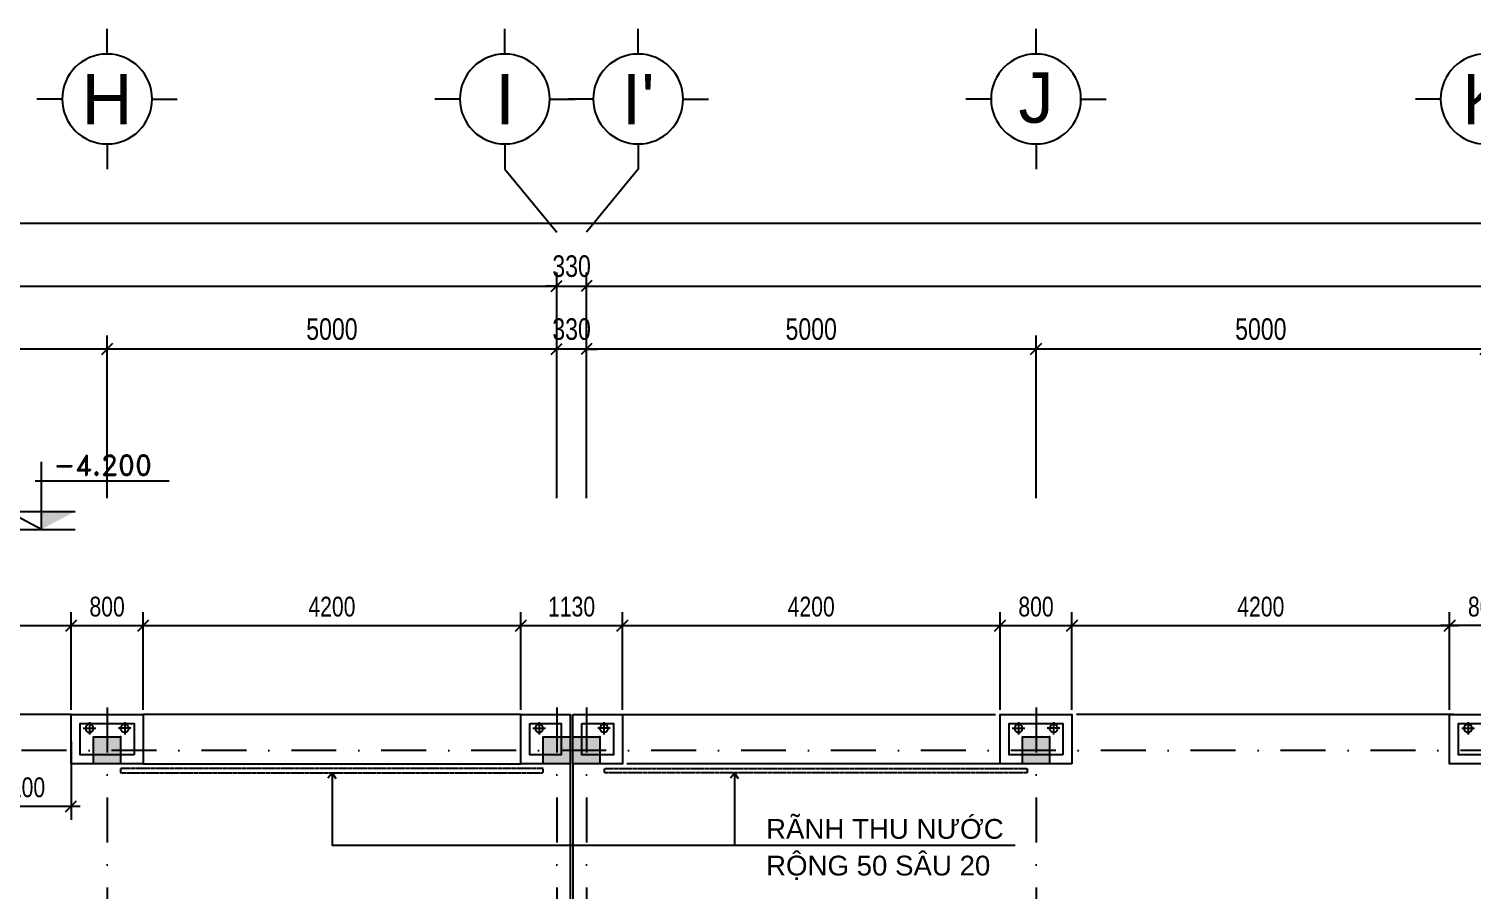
# Model space of a CAD drawing. Header units: millimetres. Extents: x -9574 to 115615, y -25569 to 161230.
# Drawn here: x 34460 to 50510, y 21946 to 31523 of the extents above; entities that cross this region are included whole.
import ezdxf
from ezdxf.enums import TextEntityAlignment as Align

# ---------------------------------------------------------------- set-up
doc = ezdxf.new("R2010")
doc.units = ezdxf.units.MM
doc.linetypes.add('luoi  H3$0$DASHDOT2', pattern=[0.5, 0.25, -0.125, 0, -0.125])
doc.linetypes.add('TT T1$0$HIDDEN2', pattern=[0.1875, 0.125, -0.0625])
for name, color, linetype in [('cot TT T1$0$COT1', 7, 'Continuous'), ('CUA3', 3, 'Continuous'), ('dimTT T1$0$KICHTHUOC', 2, 'Continuous'), ('GAIN TT 1$0$TUONG6', 6, 'Continuous'), ('luoi  H3$0$DIM100', 9, 'Continuous'), ('luoi  H3$0$GHICHU', 40, 'Continuous'), ('luoi  H3$0$KH TRUC100', 7, 'Continuous'), ('luoi  H3$0$luoi  khe', 5, 'Continuous'), ('luoi  H3$0$truc 3', 8, 'Continuous'), ('text T1$0$3', 4, 'Continuous'), ('text T1$0$DBAO', 7, 'Continuous'), ('text T1$0$textH3', 4, 'Continuous'), ('TT T1$0$03', 4, 'Continuous'), ('TT T1$0$HATCH', 8, 'Continuous')]:
    doc.layers.add(name, color=color, linetype=linetype)
doc.styles.add('dimTT T1$1$VSIMPLEX.SHX', font='VSIMPLEX.SHX', dxfattribs={"width": 0.8})
doc.styles.add('luoi  H3$0$VHELVEN', font='vhelven_0.ttf')
doc.styles.add('luoi  H3$0$VSIMPLEX.SHX', font='VSIMPLEX.SHX', dxfattribs={"width": 0.8})
doc.styles.add('text T1$0$ROMAND', font='romand', dxfattribs={"height": 7000})
doc.styles.add('text T1$0$VNI-HELVE', font='vhelven_0.ttf')
doc.dimstyles.new('dimTT T1$1$1-100', dxfattribs={"dimscale": 0, "dimtxt": 220, "dimasz": 120, "dimexe": 150, "dimexo": 300, "dimgap": 100, "dimtad": 1, "dimdec": 0, "dimzin": 0, "dimdsep": 46, "dimtxsty": 'dimTT T1$1$VSIMPLEX.SHX', "dimblk1": 'dimTT T1$1$_OBLIQUE', "dimblk2": 'dimTT T1$1$_OBLIQUE', "dimsah": 1, "dimcen": 0, "dimdle": 100, "dimclrd": 2, "dimclre": 2, "dimclrt": 4, "dimadec": 0, "dimazin": 0, "dimtfac": 1, "dimtdec": 0, "dimtix": 1, "dimtmove": 2, "dimatfit": 3, "dimfxl": 0, "dimtolj": 1, "dimtzin": 0, "dimlwd": -1, "dimlwe": -1, "dimarcsym": 0})
doc.dimstyles.new('luoi  H3$0$100', dxfattribs={"dimscale": 0, "dimtxt": 240, "dimasz": 120, "dimexe": 150, "dimexo": 300, "dimgap": 100, "dimtad": 1, "dimdec": 0, "dimzin": 0, "dimdsep": 46, "dimtxsty": 'luoi  H3$0$VSIMPLEX.SHX', "dimblk1": 'luoi  H3$0$_OBLIQUE', "dimblk2": 'luoi  H3$0$_OBLIQUE', "dimsah": 1, "dimcen": 0, "dimdle": 100, "dimclrd": 2, "dimclre": 2, "dimclrt": 4, "dimadec": 0, "dimazin": 0, "dimtfac": 1, "dimtdec": 0, "dimtix": 1, "dimtmove": 2, "dimatfit": 3, "dimfxl": 0, "dimtolj": 1, "dimtzin": 0, "dimlwd": -1, "dimlwe": -1, "dimarcsym": 0})

# ---------------------------------------------------------------- blocks, each defined once
blk = doc.blocks.new('luoi  H3$0$_OBLIQUE')
at = {"color": 0, "linetype": 'ByBlock'}
blk.add_line((-0.5, -0.5), (0.5, 0.5), dxfattribs=at)
blk = doc.blocks.new('*D83')
at = {"layer": 'DEFPOINTS', "color": 0, "ltscale": 2}
for p in [(45660, 27963), (45660, 26004), (50660, 26004)]:
    blk.add_point(p, dxfattribs=at)
at = {"layer": 'luoi  H3$0$DIM100', "color": 2, "ltscale": 2}
for p, q in [((45660, 26304), (45660, 28113)), ((50660, 26304), (50660, 28113)), ((50760, 27963), (45560, 27963))]:
    blk.add_line(p, q, dxfattribs=at)
at = {"layer": 'luoi  H3$0$DIM100', "color": 2, "ltscale": 2, "xscale": 120, "yscale": 120, "zscale": 120, "rotation": 180}
blk.add_blockref('luoi  H3$0$_OBLIQUE', (45660, 27963), dxfattribs=at)
at = {"layer": 'luoi  H3$0$DIM100', "color": 2, "ltscale": 2, "xscale": 120, "yscale": 120, "zscale": 120}
blk.add_blockref('luoi  H3$0$_OBLIQUE', (50660, 27963), dxfattribs=at)
at = {"layer": 'luoi  H3$0$DIM100', "color": 4, "ltscale": 2, "insert": (48160, 28183), "char_height": 240, "attachment_point": 5, "style": 'luoi  H3$0$VSIMPLEX.SHX'}
blk.add_mtext('\\A1;5000', dxfattribs=at)
blk = doc.blocks.new('*D84')
at = {"layer": 'DEFPOINTS', "color": 0, "ltscale": 2}
for p in [(40660, 27963), (40660, 26004), (45660, 26004)]:
    blk.add_point(p, dxfattribs=at)
at = {"layer": 'luoi  H3$0$DIM100', "color": 2, "ltscale": 2}
for p, q in [((40660, 26304), (40660, 28113)), ((45660, 26304), (45660, 28113)), ((45760, 27963), (40560, 27963))]:
    blk.add_line(p, q, dxfattribs=at)
at = {"layer": 'luoi  H3$0$DIM100', "color": 2, "ltscale": 2, "xscale": 120, "yscale": 120, "zscale": 120, "rotation": 180}
blk.add_blockref('luoi  H3$0$_OBLIQUE', (40660, 27963), dxfattribs=at)
at = {"layer": 'luoi  H3$0$DIM100', "color": 2, "ltscale": 2, "xscale": 120, "yscale": 120, "zscale": 120}
blk.add_blockref('luoi  H3$0$_OBLIQUE', (45660, 27963), dxfattribs=at)
at = {"layer": 'luoi  H3$0$DIM100', "color": 4, "ltscale": 2, "insert": (43160, 28183), "char_height": 240, "attachment_point": 5, "style": 'luoi  H3$0$VSIMPLEX.SHX'}
blk.add_mtext('\\A1;5000', dxfattribs=at)
blk = doc.blocks.new('*D85')
at = {"layer": 'DEFPOINTS', "color": 0, "ltscale": 2}
for p in [(40330, 27963), (40330, 26004), (40660, 26004)]:
    blk.add_point(p, dxfattribs=at)
at = {"layer": 'luoi  H3$0$DIM100', "color": 2, "ltscale": 2}
for p, q in [((40330, 26304), (40330, 28113)), ((40660, 26304), (40660, 28113)), ((40330, 27963), (40210, 27963)), ((40660, 27963), (40330, 27963)), ((40660, 27963), (40780, 27963))]:
    blk.add_line(p, q, dxfattribs=at)
at = {"layer": 'luoi  H3$0$DIM100', "color": 2, "ltscale": 2, "xscale": 120, "yscale": 120, "zscale": 120}
blk.add_blockref('luoi  H3$0$_OBLIQUE', (40330, 27963), dxfattribs=at)
at = {"layer": 'luoi  H3$0$DIM100', "color": 2, "ltscale": 2, "xscale": 120, "yscale": 120, "zscale": 120, "rotation": 180}
blk.add_blockref('luoi  H3$0$_OBLIQUE', (40660, 27963), dxfattribs=at)
at = {"layer": 'luoi  H3$0$DIM100', "color": 4, "ltscale": 2, "insert": (40495, 28183), "char_height": 240, "attachment_point": 5, "style": 'luoi  H3$0$VSIMPLEX.SHX'}
blk.add_mtext('\\A1;330', dxfattribs=at)
blk = doc.blocks.new('*D86')
at = {"layer": 'DEFPOINTS', "color": 0, "ltscale": 2}
for p in [(35330, 27963), (35330, 26004), (40330, 26004)]:
    blk.add_point(p, dxfattribs=at)
at = {"layer": 'luoi  H3$0$DIM100', "color": 2, "ltscale": 2}
for p, q in [((35330, 26304), (35330, 28113)), ((40330, 26304), (40330, 28113)), ((40430, 27963), (35230, 27963))]:
    blk.add_line(p, q, dxfattribs=at)
at = {"layer": 'luoi  H3$0$DIM100', "color": 2, "ltscale": 2, "xscale": 120, "yscale": 120, "zscale": 120, "rotation": 180}
blk.add_blockref('luoi  H3$0$_OBLIQUE', (35330, 27963), dxfattribs=at)
at = {"layer": 'luoi  H3$0$DIM100', "color": 2, "ltscale": 2, "xscale": 120, "yscale": 120, "zscale": 120}
blk.add_blockref('luoi  H3$0$_OBLIQUE', (40330, 27963), dxfattribs=at)
at = {"layer": 'luoi  H3$0$DIM100', "color": 4, "ltscale": 2, "insert": (37830, 28183), "char_height": 240, "attachment_point": 5, "style": 'luoi  H3$0$VSIMPLEX.SHX'}
blk.add_mtext('\\A1;5000', dxfattribs=at)
blk = doc.blocks.new('*D99')
at = {"layer": 'DEFPOINTS', "color": 0, "ltscale": 2}
for p in [(30330, 27963), (30330, 26004), (35330, 26004)]:
    blk.add_point(p, dxfattribs=at)
at = {"layer": 'luoi  H3$0$DIM100', "color": 2, "ltscale": 2}
for p, q in [((30330, 26304), (30330, 28113)), ((35330, 26304), (35330, 28113)), ((35430, 27963), (30230, 27963))]:
    blk.add_line(p, q, dxfattribs=at)
at = {"layer": 'luoi  H3$0$DIM100', "color": 2, "ltscale": 2, "xscale": 120, "yscale": 120, "zscale": 120, "rotation": 180}
blk.add_blockref('luoi  H3$0$_OBLIQUE', (30330, 27963), dxfattribs=at)
at = {"layer": 'luoi  H3$0$DIM100', "color": 2, "ltscale": 2, "xscale": 120, "yscale": 120, "zscale": 120}
blk.add_blockref('luoi  H3$0$_OBLIQUE', (35330, 27963), dxfattribs=at)
at = {"layer": 'luoi  H3$0$DIM100', "color": 4, "ltscale": 2, "insert": (32830, 28183), "char_height": 240, "attachment_point": 5, "style": 'luoi  H3$0$VSIMPLEX.SHX'}
blk.add_mtext('\\A1;5000', dxfattribs=at)
blk = doc.blocks.new('*D108')
at = {"layer": 'DEFPOINTS', "color": 0, "ltscale": 2}
for p in [(40330, 28663), (25000, 26004), (40330, 26004)]:
    blk.add_point(p, dxfattribs=at)
at = {"layer": 'luoi  H3$0$DIM100', "color": 2, "ltscale": 2}
for p, q in [((25000, 26304), (25000, 28813)), ((40330, 26304), (40330, 28813)), ((24900, 28663), (40430, 28663))]:
    blk.add_line(p, q, dxfattribs=at)
at = {"layer": 'luoi  H3$0$DIM100', "color": 2, "ltscale": 2, "xscale": 120, "yscale": 120, "zscale": 120, "rotation": 180}
blk.add_blockref('luoi  H3$0$_OBLIQUE', (25000, 28663), dxfattribs=at)
at = {"layer": 'luoi  H3$0$DIM100', "color": 2, "ltscale": 2, "xscale": 120, "yscale": 120, "zscale": 120}
blk.add_blockref('luoi  H3$0$_OBLIQUE', (40330, 28663), dxfattribs=at)
at = {"layer": 'luoi  H3$0$DIM100', "color": 4, "ltscale": 2, "insert": (32665, 28883), "char_height": 240, "attachment_point": 5, "style": 'luoi  H3$0$VSIMPLEX.SHX'}
blk.add_mtext('\\A1;15330', dxfattribs=at)
blk = doc.blocks.new('*D109')
at = {"layer": 'DEFPOINTS', "color": 0, "ltscale": 2}
for p in [(40660, 28663), (40330, 26004), (40660, 26004)]:
    blk.add_point(p, dxfattribs=at)
at = {"layer": 'luoi  H3$0$DIM100', "color": 2, "ltscale": 2}
for p, q in [((40330, 26304), (40330, 28813)), ((40660, 26304), (40660, 28813)), ((40330, 28663), (40210, 28663)), ((40330, 28663), (40660, 28663)), ((40660, 28663), (40780, 28663))]:
    blk.add_line(p, q, dxfattribs=at)
at = {"layer": 'luoi  H3$0$DIM100', "color": 2, "ltscale": 2, "xscale": 120, "yscale": 120, "zscale": 120}
blk.add_blockref('luoi  H3$0$_OBLIQUE', (40330, 28663), dxfattribs=at)
at = {"layer": 'luoi  H3$0$DIM100', "color": 2, "ltscale": 2, "xscale": 120, "yscale": 120, "zscale": 120, "rotation": 180}
blk.add_blockref('luoi  H3$0$_OBLIQUE', (40660, 28663), dxfattribs=at)
at = {"layer": 'luoi  H3$0$DIM100', "color": 4, "ltscale": 2, "insert": (40495, 28883), "char_height": 240, "attachment_point": 5, "style": 'luoi  H3$0$VSIMPLEX.SHX'}
blk.add_mtext('\\A1;330', dxfattribs=at)
blk = doc.blocks.new('*D110')
at = {"layer": 'DEFPOINTS', "color": 0, "ltscale": 2}
for p in [(65660, 28663), (40660, 26004), (65660, 26004)]:
    blk.add_point(p, dxfattribs=at)
at = {"layer": 'luoi  H3$0$DIM100', "color": 2, "ltscale": 2}
for p, q in [((40660, 26304), (40660, 28813)), ((65660, 26304), (65660, 28813)), ((40560, 28663), (65760, 28663))]:
    blk.add_line(p, q, dxfattribs=at)
at = {"layer": 'luoi  H3$0$DIM100', "color": 2, "ltscale": 2, "xscale": 120, "yscale": 120, "zscale": 120, "rotation": 180}
blk.add_blockref('luoi  H3$0$_OBLIQUE', (40660, 28663), dxfattribs=at)
at = {"layer": 'luoi  H3$0$DIM100', "color": 2, "ltscale": 2, "xscale": 120, "yscale": 120, "zscale": 120}
blk.add_blockref('luoi  H3$0$_OBLIQUE', (65660, 28663), dxfattribs=at)
at = {"layer": 'luoi  H3$0$DIM100', "color": 4, "ltscale": 2, "insert": (53160, 28883), "char_height": 240, "attachment_point": 5, "style": 'luoi  H3$0$VSIMPLEX.SHX'}
blk.add_mtext('\\A1;25000', dxfattribs=at)
blk = doc.blocks.new('*D112')
at = {"layer": 'DEFPOINTS', "color": 0, "ltscale": 2}
for p in [(65660, 29363), (0, 26004), (65660, 26004)]:
    blk.add_point(p, dxfattribs=at)
at = {"layer": 'luoi  H3$0$DIM100', "color": 2, "ltscale": 2}
for p, q in [((0, 26304), (0, 29513)), ((65660, 26304), (65660, 29513)), ((-100, 29363), (65760, 29363))]:
    blk.add_line(p, q, dxfattribs=at)
at = {"layer": 'luoi  H3$0$DIM100', "color": 2, "ltscale": 2, "xscale": 120, "yscale": 120, "zscale": 120, "rotation": 180}
blk.add_blockref('luoi  H3$0$_OBLIQUE', (0, 29363), dxfattribs=at)
at = {"layer": 'luoi  H3$0$DIM100', "color": 2, "ltscale": 2, "xscale": 120, "yscale": 120, "zscale": 120}
blk.add_blockref('luoi  H3$0$_OBLIQUE', (65660, 29363), dxfattribs=at)
at = {"layer": 'luoi  H3$0$DIM100', "color": 4, "ltscale": 2, "insert": (32830, 29583), "char_height": 240, "attachment_point": 5, "style": 'luoi  H3$0$VSIMPLEX.SHX'}
blk.add_mtext('\\A1;65660', dxfattribs=at)
blk = doc.blocks.new('luoi  H3$0$TRUCCOT')
for p, q in [((0, -140), (0, 0)), ((-250, -390), (-390, -390)), ((250, -390), (390, -390)), ((0, -640), (0, -780))]:
    blk.add_line(p, q)
blk.add_circle((0, -390), 250)
at = {"layer": 'luoi  H3$0$GHICHU', "style": 'luoi  H3$0$VHELVEN'}
blk.add_attdef('TRUC', text='', height=280, dxfattribs=at).set_placement((0, -390), align=Align.MIDDLE_CENTER)
blk = doc.blocks.new('TT T1$0$ONG 90')
at = {"layer": 'TT T1$0$03', "ltscale": 2}
blk.add_circle((216316, 240869), 45, dxfattribs=at)
at = {"layer": 'TT T1$0$HATCH', "ltscale": 2}
for points in [[(216316, 240939), (216316, 240799)], [(216386, 240869), (216246, 240869)]]:
    blk.add_lwpolyline(points, dxfattribs=at)
blk = doc.blocks.new('TT T1')
at = {"linetype": 'TT T1$0$HIDDEN2', "ltscale": 0.5}
for points in [[(35480, 23249.4), (40180, 23249.4), (40180, 23299.4), (35480, 23299.4)], [(45560, 23250), (40860, 23250), (40860, 23300), (45560, 23300)]]:
    blk.add_lwpolyline(points, close=True, dxfattribs=at)
at = {"layer": 'TT T1$0$03', "ltscale": 2}
for points in [[(34930, 23900), (30730, 23900)], [(39930, 23900), (35730, 23900)], [(41010, 23900), (45210, 23900)], [(50310, 23900), (46110, 23900)], [(35730, 23349.4), (39930, 23349.4)], [(45310, 23350), (41110, 23350)]]:
    blk.add_lwpolyline(points, dxfattribs=at)
at = {"layer": 'TT T1$0$03', "xscale": -1}
for p in [(251450.7, -217123.8), (256450.7, -217123.8), (261780.7, -217123.8), (266780.7, -217123.8)]:
    blk.add_blockref('TT T1$0$ONG 90', p, dxfattribs=at)
at = {"layer": 'TT T1$0$03'}
for p in [(-180790.7, -217123.8), (-175460.7, -217123.8), (-170460.7, -217123.8)]:
    blk.add_blockref('TT T1$0$ONG 90', p, dxfattribs=at)
blk = doc.blocks.new('text T1$0$CTT')
for p, q in [((0, 0), (0, 750)), ((-71, 541), (1420, 541)), ((-375, 200), (375, 200)), ((0, 0), (-375, 200)), ((-375, 0), (375, 0))]:
    blk.add_line(p, q)
blk.add_solid([(0, 0), (0, 200), (375, 200)])
at = {"layer": 'text T1$0$3', "style": 'text T1$0$ROMAND', "flags": 4}
blk.add_attdef('%%P0.000', (135, 604), '', height=220, dxfattribs=at)
blk = doc.blocks.new('text T1')
blk.add_line((42306, 23249), (42306, 22446))
for points in [[(37786, 23195), (37831, 23250), (37872, 23189)], [(37831, 23250), (37831, 22446), (45430, 22446)], [(42261, 23195), (42306, 23250), (42347, 23189)]]:
    blk.add_lwpolyline(points)
at = {"layer": 'text T1$0$DBAO', "ltscale": 2}
blk.add_blockref('text T1$0$CTT', (34600, 25957), dxfattribs=at).add_auto_attribs({'%%P0.000': '-4.200'})
at = {"layer": 'text T1$0$textH3', "style": 'text T1$0$VNI-HELVE'}
for s, p in [('RAÕNH THU NÖÔÙC', (42658, 22517)), ('RAÕNH THU NÖÔÙC', (42658, 22517)), ('ROÄNG 50 SAÂU 20', (42658, 22109))]:
    blk.add_text(s, height=220, dxfattribs=at).set_placement(p)
blk = doc.blocks.new('GAIN TT 1')
at = {"layer": 'GAIN TT 1$0$TUONG6'}
for points in [[(35730, 23350), (34930, 23350), (34930, 23900), (35730, 23900)], [(35630, 23450), (35030, 23450), (35030, 23800), (35630, 23800)], [(39930, 23899.4), (40480, 23899.4), (40480, 23349.4), (39930, 23349.4)], [(40030, 23799.4), (40380, 23799.4), (40380, 23449.4), (40030, 23449.4)], [(40510, 23899.4), (41060, 23899.4), (41060, 23349.4), (40510, 23349.4)], [(40610, 23799.4), (40960, 23799.4), (40960, 23449.4), (40610, 23449.4)], [(46060, 23350), (45260, 23350), (45260, 23900), (46060, 23900)], [(45960, 23450), (45360, 23450), (45360, 23800), (45960, 23800)], [(51060, 23350), (50260, 23350), (50260, 23900), (51060, 23900)], [(50960, 23450), (50360, 23450), (50360, 23800), (50960, 23800)]]:
    blk.add_lwpolyline(points, close=True, dxfattribs=at)
blk = doc.blocks.new('cot TT T1')
at = {"layer": 'cot TT T1$0$COT1'}
for points in [[(35480, 23350), (35180, 23350), (35180, 23650), (35480, 23650)], [(35480, 23350), (35180, 23350), (35180, 23650), (35480, 23650)], [(40480, 23350), (40180, 23350), (40180, 23650), (40480, 23650)], [(40810, 23350), (40510, 23350), (40510, 23650), (40810, 23650)], [(45810, 23350), (45510, 23350), (45510, 23650), (45810, 23650)]]:
    blk.add_hatch(color=256, dxfattribs=at).paths.add_polyline_path(points)
for points in [[(35480, 23350), (35180, 23350), (35180, 23650), (35480, 23650)], [(35480, 23350), (35180, 23350), (35180, 23650), (35480, 23650)], [(35480, 23350), (35180, 23350), (35180, 23650), (35480, 23650)], [(35480, 23350), (35180, 23350), (35180, 23650), (35480, 23650)], [(40480, 23350), (40180, 23350), (40180, 23650), (40480, 23650)], [(40480, 23350), (40180, 23350), (40180, 23650), (40480, 23650)], [(40810, 23350), (40510, 23350), (40510, 23650), (40810, 23650)], [(40810, 23350), (40510, 23350), (40510, 23650), (40810, 23650)], [(45810, 23350), (45510, 23350), (45510, 23650), (45810, 23650)], [(45810, 23350), (45510, 23350), (45510, 23650), (45810, 23650)]]:
    blk.add_lwpolyline(points, close=True, dxfattribs=at)
for p in [(35480, 23650), (35480, 23650), (40480, 23650), (40810, 23650), (45810, 23650)]:
    blk.add_point(p, dxfattribs=at)
blk = doc.blocks.new('dimTT T1$1$_OBLIQUE')
at = {"color": 0, "linetype": 'ByBlock'}
blk.add_line((-0.5, -0.5), (0.5, 0.5), dxfattribs=at)
blk = doc.blocks.new('*D2066')
at = {"layer": 'DEFPOINTS', "color": 0, "ltscale": 2}
for p in [(34930, 24887), (30730, 23651), (34930, 23651)]:
    blk.add_point(p, dxfattribs=at)
at = {"layer": 'dimTT T1$0$KICHTHUOC', "color": 2, "ltscale": 2}
for p, q in [((30630, 24887), (35030, 24887)), ((30730, 23951), (30730, 25037)), ((34930, 23951), (34930, 25037))]:
    blk.add_line(p, q, dxfattribs=at)
at = {"layer": 'dimTT T1$0$KICHTHUOC', "color": 2, "ltscale": 2, "xscale": 120, "yscale": 120, "zscale": 120, "rotation": 180}
blk.add_blockref('dimTT T1$1$_OBLIQUE', (30730, 24887), dxfattribs=at)
at = {"layer": 'dimTT T1$0$KICHTHUOC', "color": 2, "ltscale": 2, "xscale": 120, "yscale": 120, "zscale": 120}
blk.add_blockref('dimTT T1$1$_OBLIQUE', (34930, 24887), dxfattribs=at)
at = {"layer": 'dimTT T1$0$KICHTHUOC', "color": 4, "ltscale": 2, "insert": (32830, 25097), "char_height": 220, "attachment_point": 5, "style": 'dimTT T1$1$VSIMPLEX.SHX'}
blk.add_mtext('\\A1;4200', dxfattribs=at)
blk = doc.blocks.new('*D2067')
at = {"layer": 'DEFPOINTS', "color": 0, "ltscale": 2}
for p in [(35730, 24887), (34930, 23651), (35730, 23651)]:
    blk.add_point(p, dxfattribs=at)
at = {"layer": 'dimTT T1$0$KICHTHUOC', "color": 2, "ltscale": 2}
for p, q in [((34830, 24887), (35830, 24887)), ((34930, 23951), (34930, 25037)), ((35730, 23951), (35730, 25037))]:
    blk.add_line(p, q, dxfattribs=at)
at = {"layer": 'dimTT T1$0$KICHTHUOC', "color": 2, "ltscale": 2, "xscale": 120, "yscale": 120, "zscale": 120, "rotation": 180}
blk.add_blockref('dimTT T1$1$_OBLIQUE', (34930, 24887), dxfattribs=at)
at = {"layer": 'dimTT T1$0$KICHTHUOC', "color": 2, "ltscale": 2, "xscale": 120, "yscale": 120, "zscale": 120}
blk.add_blockref('dimTT T1$1$_OBLIQUE', (35730, 24887), dxfattribs=at)
at = {"layer": 'dimTT T1$0$KICHTHUOC', "color": 4, "ltscale": 2, "insert": (35330, 25097), "char_height": 220, "attachment_point": 5, "style": 'dimTT T1$1$VSIMPLEX.SHX'}
blk.add_mtext('\\A1;800', dxfattribs=at)
blk = doc.blocks.new('*D2068')
at = {"layer": 'DEFPOINTS', "color": 0, "ltscale": 2}
for p in [(39930, 24887), (35730, 23651), (39930, 23651)]:
    blk.add_point(p, dxfattribs=at)
at = {"layer": 'dimTT T1$0$KICHTHUOC', "color": 2, "ltscale": 2}
for p, q in [((35630, 24887), (40030, 24887)), ((35730, 23951), (35730, 25037)), ((39930, 23951), (39930, 25037))]:
    blk.add_line(p, q, dxfattribs=at)
at = {"layer": 'dimTT T1$0$KICHTHUOC', "color": 2, "ltscale": 2, "xscale": 120, "yscale": 120, "zscale": 120, "rotation": 180}
blk.add_blockref('dimTT T1$1$_OBLIQUE', (35730, 24887), dxfattribs=at)
at = {"layer": 'dimTT T1$0$KICHTHUOC', "color": 2, "ltscale": 2, "xscale": 120, "yscale": 120, "zscale": 120}
blk.add_blockref('dimTT T1$1$_OBLIQUE', (39930, 24887), dxfattribs=at)
at = {"layer": 'dimTT T1$0$KICHTHUOC', "color": 4, "ltscale": 2, "insert": (37830, 25097), "char_height": 220, "attachment_point": 5, "style": 'dimTT T1$1$VSIMPLEX.SHX'}
blk.add_mtext('\\A1;4200', dxfattribs=at)
blk = doc.blocks.new('*D2069')
at = {"layer": 'DEFPOINTS', "color": 0, "ltscale": 2}
for p in [(41060, 24887), (39930, 23651), (41060, 23651)]:
    blk.add_point(p, dxfattribs=at)
at = {"layer": 'dimTT T1$0$KICHTHUOC', "color": 2, "ltscale": 2}
for p, q in [((39830, 24887), (41160, 24887)), ((39930, 23951), (39930, 25037)), ((41060, 23951), (41060, 25037))]:
    blk.add_line(p, q, dxfattribs=at)
at = {"layer": 'dimTT T1$0$KICHTHUOC', "color": 2, "ltscale": 2, "xscale": 120, "yscale": 120, "zscale": 120, "rotation": 180}
blk.add_blockref('dimTT T1$1$_OBLIQUE', (39930, 24887), dxfattribs=at)
at = {"layer": 'dimTT T1$0$KICHTHUOC', "color": 2, "ltscale": 2, "xscale": 120, "yscale": 120, "zscale": 120}
blk.add_blockref('dimTT T1$1$_OBLIQUE', (41060, 24887), dxfattribs=at)
at = {"layer": 'dimTT T1$0$KICHTHUOC', "color": 4, "ltscale": 2, "insert": (40495, 25097), "char_height": 220, "attachment_point": 5, "style": 'dimTT T1$1$VSIMPLEX.SHX'}
blk.add_mtext('\\A1;1130', dxfattribs=at)
blk = doc.blocks.new('*D2070')
at = {"layer": 'DEFPOINTS', "color": 0, "ltscale": 2}
for p in [(45260, 24887), (41060, 23651), (45260, 23651)]:
    blk.add_point(p, dxfattribs=at)
at = {"layer": 'dimTT T1$0$KICHTHUOC', "color": 2, "ltscale": 2}
for p, q in [((40960, 24887), (45360, 24887)), ((41060, 23951), (41060, 25037)), ((45260, 23951), (45260, 25037))]:
    blk.add_line(p, q, dxfattribs=at)
at = {"layer": 'dimTT T1$0$KICHTHUOC', "color": 2, "ltscale": 2, "xscale": 120, "yscale": 120, "zscale": 120, "rotation": 180}
blk.add_blockref('dimTT T1$1$_OBLIQUE', (41060, 24887), dxfattribs=at)
at = {"layer": 'dimTT T1$0$KICHTHUOC', "color": 2, "ltscale": 2, "xscale": 120, "yscale": 120, "zscale": 120}
blk.add_blockref('dimTT T1$1$_OBLIQUE', (45260, 24887), dxfattribs=at)
at = {"layer": 'dimTT T1$0$KICHTHUOC', "color": 4, "ltscale": 2, "insert": (43160, 25097), "char_height": 220, "attachment_point": 5, "style": 'dimTT T1$1$VSIMPLEX.SHX'}
blk.add_mtext('\\A1;4200', dxfattribs=at)
blk = doc.blocks.new('*D2071')
at = {"layer": 'DEFPOINTS', "color": 0, "ltscale": 2}
for p in [(46060, 24887), (45260, 23651), (46060, 23651)]:
    blk.add_point(p, dxfattribs=at)
at = {"layer": 'dimTT T1$0$KICHTHUOC', "color": 2, "ltscale": 2}
for p, q in [((45160, 24887), (46160, 24887)), ((45260, 23951), (45260, 25037)), ((46060, 23951), (46060, 25037))]:
    blk.add_line(p, q, dxfattribs=at)
at = {"layer": 'dimTT T1$0$KICHTHUOC', "color": 2, "ltscale": 2, "xscale": 120, "yscale": 120, "zscale": 120, "rotation": 180}
blk.add_blockref('dimTT T1$1$_OBLIQUE', (45260, 24887), dxfattribs=at)
at = {"layer": 'dimTT T1$0$KICHTHUOC', "color": 2, "ltscale": 2, "xscale": 120, "yscale": 120, "zscale": 120}
blk.add_blockref('dimTT T1$1$_OBLIQUE', (46060, 24887), dxfattribs=at)
at = {"layer": 'dimTT T1$0$KICHTHUOC', "color": 4, "ltscale": 2, "insert": (45660, 25097), "char_height": 220, "attachment_point": 5, "style": 'dimTT T1$1$VSIMPLEX.SHX'}
blk.add_mtext('\\A1;800', dxfattribs=at)
blk = doc.blocks.new('*D2072')
at = {"layer": 'DEFPOINTS', "color": 0, "ltscale": 2}
for p in [(50260, 24887), (46060, 23651), (50260, 23651)]:
    blk.add_point(p, dxfattribs=at)
at = {"layer": 'dimTT T1$0$KICHTHUOC', "color": 2, "ltscale": 2}
for p, q in [((45960, 24887), (50360, 24887)), ((46060, 23951), (46060, 25037)), ((50260, 23951), (50260, 25037))]:
    blk.add_line(p, q, dxfattribs=at)
at = {"layer": 'dimTT T1$0$KICHTHUOC', "color": 2, "ltscale": 2, "xscale": 120, "yscale": 120, "zscale": 120, "rotation": 180}
blk.add_blockref('dimTT T1$1$_OBLIQUE', (46060, 24887), dxfattribs=at)
at = {"layer": 'dimTT T1$0$KICHTHUOC', "color": 2, "ltscale": 2, "xscale": 120, "yscale": 120, "zscale": 120}
blk.add_blockref('dimTT T1$1$_OBLIQUE', (50260, 24887), dxfattribs=at)
at = {"layer": 'dimTT T1$0$KICHTHUOC', "color": 4, "ltscale": 2, "insert": (48160, 25097), "char_height": 220, "attachment_point": 5, "style": 'dimTT T1$1$VSIMPLEX.SHX'}
blk.add_mtext('\\A1;4200', dxfattribs=at)
blk = doc.blocks.new('*D2138')
at = {"layer": 'DEFPOINTS', "color": 0, "ltscale": 2}
for p in [(50260, 24887), (50260, 23651), (51060, 23651)]:
    blk.add_point(p, dxfattribs=at)
at = {"layer": 'dimTT T1$0$KICHTHUOC', "color": 2, "ltscale": 2}
for p, q in [((51160, 24887), (50160, 24887)), ((50260, 23951), (50260, 25037)), ((51060, 23951), (51060, 25037))]:
    blk.add_line(p, q, dxfattribs=at)
at = {"layer": 'dimTT T1$0$KICHTHUOC', "color": 2, "ltscale": 2, "xscale": 120, "yscale": 120, "zscale": 120, "rotation": 180}
blk.add_blockref('dimTT T1$1$_OBLIQUE', (50260, 24887), dxfattribs=at)
at = {"layer": 'dimTT T1$0$KICHTHUOC', "color": 2, "ltscale": 2, "xscale": 120, "yscale": 120, "zscale": 120}
blk.add_blockref('dimTT T1$1$_OBLIQUE', (51060, 24887), dxfattribs=at)
at = {"layer": 'dimTT T1$0$KICHTHUOC', "color": 4, "ltscale": 2, "insert": (50660, 25097), "char_height": 220, "attachment_point": 5, "style": 'dimTT T1$1$VSIMPLEX.SHX'}
blk.add_mtext('\\A1;800', dxfattribs=at)
blk = doc.blocks.new('*D2359')
at = {"layer": 'DEFPOINTS', "color": 0, "ltscale": 2}
for p in [(33830, 23900), (34929, 23899), (34929, 22878)]:
    blk.add_point(p, dxfattribs=at)
at = {"layer": 'dimTT T1$0$KICHTHUOC', "color": 2, "ltscale": 2}
for p, q in [((33830, 23600), (33830, 22728)), ((34929, 23599), (34929, 22728)), ((33730, 22878), (35029, 22878))]:
    blk.add_line(p, q, dxfattribs=at)
at = {"layer": 'dimTT T1$0$KICHTHUOC', "color": 2, "ltscale": 2, "xscale": 120, "yscale": 120, "zscale": 120}
for p, rotation in [((33830, 22878), 179.9999999999985), ((34929, 22878), 359.9999999999985)]:
    blk.add_blockref('dimTT T1$1$_OBLIQUE', p, dxfattribs=dict(at, rotation=rotation))
at = {"layer": 'dimTT T1$0$KICHTHUOC', "color": 4, "ltscale": 2, "insert": (34379, 23088), "char_height": 220, "attachment_point": 5, "style": 'dimTT T1$1$VSIMPLEX.SHX'}
blk.add_mtext('\\A1;1100', dxfattribs=at)
blk = doc.blocks.new('luoi  H3')
at = {"layer": 'luoi  H3$0$KH TRUC100', "ltscale": 2}
for points in [[(39754, 29962.9), (39754, 29962.9), (40330, 29262.9)], [(41236, 29962.9), (41236, 29962.9), (40660, 29262.9)]]:
    blk.add_lwpolyline(points, dxfattribs=at)
at = {"layer": 'luoi  H3$0$luoi  khe', "color": 5, "ltscale": 200}
for p, q in [((40480, 23349.4), (40480, 100)), ((40510, 23349.4), (40510, 100))]:
    blk.add_line(p, q, dxfattribs=at)
at = {"layer": 'luoi  H3$0$truc 3', "linetype": 'luoi  H3$0$DASHDOT2', "ltscale": 2000}
for p, q in [((35330, 23976.2), (35330, -12863.1)), ((40330, 23976.2), (40330, -12863.1)), ((40660, 23976.2), (40660, -1379.3)), ((45660, 23976.2), (45660, -1379.3)), ((67881.8, 23500), (5.2, 23500))]:
    blk.add_line(p, q, dxfattribs=at)
at = {"layer": 'luoi  H3$0$KH TRUC100'}
ref = blk.add_blockref('luoi  H3$0$TRUCCOT', (35330, 29962.7), dxfattribs=dict(at, xscale=-2, yscale=2, zscale=2, rotation=180))
ref.add_attrib('TRUC', 'H', dxfattribs={"height": 560, "style": 'luoi  H3$0$VHELVEN'}).set_placement((35330, 30742.7), align=Align.MIDDLE_CENTER)
ref = blk.add_blockref('luoi  H3$0$TRUCCOT', (39754, 29962.7), dxfattribs=dict(at, xscale=-2, yscale=2, zscale=2, rotation=180))
ref.add_attrib('TRUC', 'I', dxfattribs={"height": 560, "style": 'luoi  H3$0$VHELVEN'}).set_placement((39754, 30742.7), align=Align.MIDDLE_CENTER)
ref = blk.add_blockref('luoi  H3$0$TRUCCOT', (41236, 29962.7), dxfattribs=dict(at, xscale=-2, yscale=2, zscale=2, rotation=180))
ref.add_attrib('TRUC', "I'", dxfattribs={"height": 560, "style": 'luoi  H3$0$VHELVEN'}).set_placement((41236, 30742.7), align=Align.MIDDLE_CENTER)
ref = blk.add_blockref('luoi  H3$0$TRUCCOT', (45660, 29962.7), dxfattribs=dict(at, xscale=-2, yscale=2, zscale=2, rotation=180))
ref.add_attrib('TRUC', 'J', dxfattribs={"height": 560, "style": 'luoi  H3$0$VHELVEN'}).set_placement((45660, 30758.3), align=Align.MIDDLE_CENTER)
ref = blk.add_blockref('luoi  H3$0$TRUCCOT', (50660, 29962.7), dxfattribs=dict(at, xscale=-2, yscale=2, zscale=2, rotation=180))
ref.add_attrib('TRUC', 'K', dxfattribs={"height": 560, "style": 'luoi  H3$0$VHELVEN'}).set_placement((50660, 30742.7), align=Align.MIDDLE_CENTER)
at = {"layer": 'luoi  H3$0$DIM100', "ltscale": 2}
for base, p1, p2, picture, middle in [((65660, 29362.7), (0, 26003.6), (65660, 26003.6), '*D112', (32830, 29582.7)), ((40330, 28662.9), (25000, 26003.6), (40330, 26003.6), '*D108', (32665, 28882.9)), ((40660, 28662.9), (40330, 26003.6), (40660, 26003.6), '*D109', (40495, 28882.9)), ((65660, 28662.9), (40660, 26003.6), (65660, 26003.6), '*D110', (53160, 28882.9)), ((30330, 27962.9), (35330, 26003.6), (30330, 26003.6), '*D99', (32830, 28182.9)), ((35330, 27962.9), (40330, 26003.6), (35330, 26003.6), '*D86', (37830, 28182.9)), ((40330, 27962.9), (40660, 26003.6), (40330, 26003.6), '*D85', (40495, 28182.9)), ((40660, 27962.9), (45660, 26003.6), (40660, 26003.6), '*D84', (43160, 28182.9)), ((45660, 27962.9), (50660, 26003.6), (45660, 26003.6), '*D83', (48160, 28182.9))]:
    dim = blk.add_linear_dim(base=base, p1=p1, p2=p2, dimstyle='luoi  H3$0$100', override={"dimscale": 1}, dxfattribs=at)
    dim.commit()
    dim.dimension.update_dxf_attribs({"geometry": picture, "text_midpoint": middle})
blk = doc.blocks.new('dimTT T1')
at = {"layer": 'dimTT T1$0$KICHTHUOC', "ltscale": 2}
for base, p1, p2, picture, middle in [((34930, 24887.1), (30730, 23650.6), (34930, 23650.6), '*D2066', (32830, 25097.1)), ((35730, 24887.1), (34930, 23650.6), (35730, 23650.6), '*D2067', (35330, 25097.1)), ((39930, 24887.1), (35730, 23650.6), (39930, 23650.6), '*D2068', (37830, 25097.1)), ((41060, 24887.1), (39930, 23650.6), (41060, 23650.6), '*D2069', (40495, 25097.1)), ((45260, 24887.1), (41060, 23650.6), (45260, 23650.6), '*D2070', (43160, 25097.1)), ((46060, 24887.1), (45260, 23650.6), (46060, 23650.6), '*D2071', (45660, 25097.1)), ((50260, 24887.1), (46060, 23650.6), (50260, 23650.6), '*D2072', (48160, 25097.1))]:
    dim = blk.add_linear_dim(base=base, p1=p1, p2=p2, dimstyle='dimTT T1$1$1-100', override={"dimscale": 1}, dxfattribs=at)
    dim.commit()
    dim.dimension.update_dxf_attribs({"geometry": picture, "text_midpoint": middle})
for base, p1, p2, picture, middle in [((50260, 24887.1), (51060, 23650.6), (50260, 23650.6), '*D2138', (50660, 25097.1)), ((34929, 22877.7621087), (33829.5, 23900), (34929, 23899.375), '*D2359', (34379.25, 23087.7621087))]:
    dim = blk.add_linear_dim(base=base, p1=p1, p2=p2, angle=180, dimstyle='dimTT T1$1$1-100', override={"dimscale": 1}, dxfattribs=at)
    dim.commit()
    dim.dimension.update_dxf_attribs({"geometry": picture, "text_midpoint": middle})

msp = doc.modelspace()

# ---------------------------------------------------------------- block references
for name in ['TT T1', 'cot TT T1', 'luoi  H3', 'dimTT T1', 'GAIN TT 1']:
    msp.add_blockref(name, (0, 0))
at = {"layer": 'CUA3'}
msp.add_blockref('text T1', (0, 0), dxfattribs=at)

doc.saveas('drawing.dxf')
